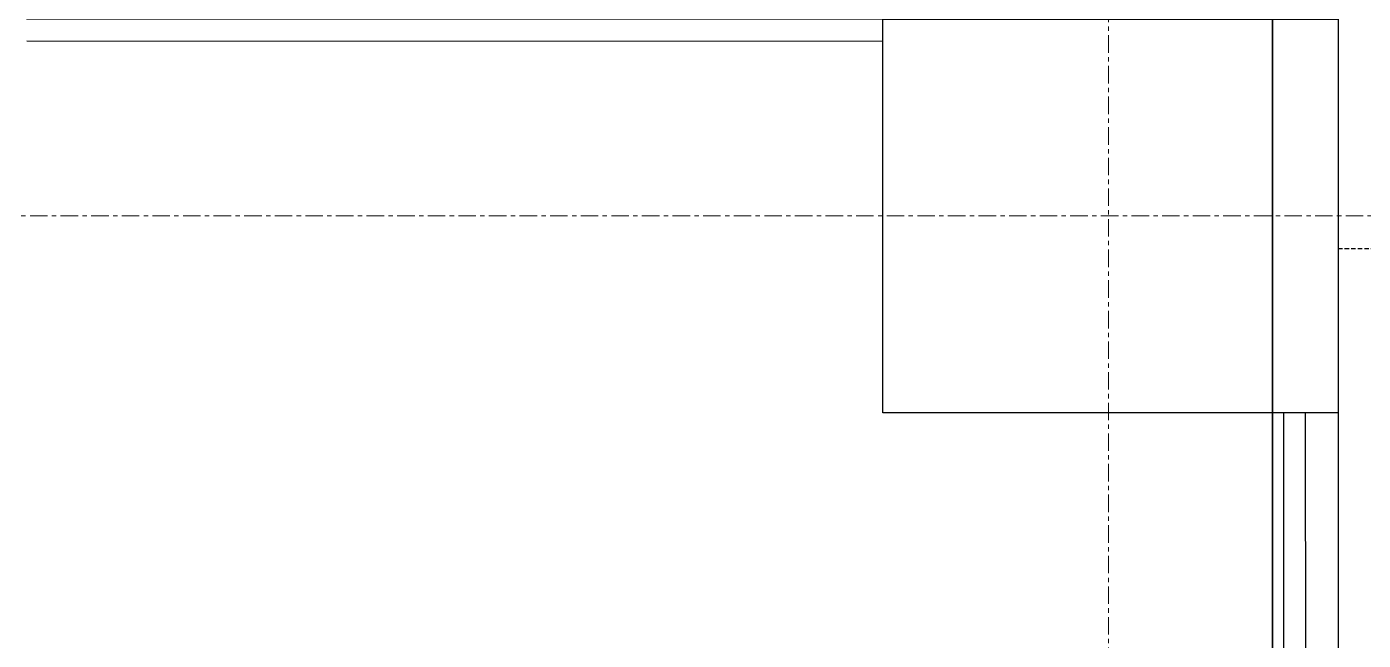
# Model space of a CAD drawing. Extents: x -15449 to 568150, y -1239737 to 53667.
# Drawn here: x 301578 to 307693, y -279742 to -276937 of the extents above; entities that cross this region are included whole.
import ezdxf

# ---------------------------------------------------------------- set-up
doc = ezdxf.new("R2010")
doc.units = 0
doc.header["$LTSCALE"] = 8
doc.linetypes.add('HIDDEN', pattern=[0.375, 0.25, -0.125])
doc.linetypes.add('IDA - Grid Line', pattern=[3500, 2000, -500, 500, -500])
doc.layers.get('0').update_dxf_attribs({"color": 1, "linetype": 'CONTINUOUS'})
for name, color, linetype in [('0-T100非抗岩棉库板H10000', 1, 'CONTINUOUS'), ('000_CTCI_CSA', 7, 'CONTINUOUS'), ('3', 3, 'CONTINUOUS')]:
    doc.layers.add(name, color=color, linetype=linetype)
doc.layers.add('A-_ANOTGRID_E', color=7, linetype='CONTINUOUS', lineweight=9)

# ---------------------------------------------------------------- blocks, each defined once
blk = doc.blocks.new('column grid')
at = {"layer": 'A-_ANOTGRID_E', "color": 8, "linetype": 'IDA - Grid Line', "ltscale": 0.005, "true_color": 0x808080}
for p, q in [((7795.6, 9427, 0), (7795.6, -120414.2, 0)), ((29680.4, -83238.8, 0), (-104784.6, -83238.8, 0))]:
    blk.add_line(p, q, dxfattribs=at)
blk = doc.blocks.new('CTCI_Building Footprint and Grid')
at = {"layer": '000_CTCI_CSA', "color": 8}
for p, q in [((1996496.6, -936372.6, 0), (1996496.6, -955472.4, 0)), ((1996196.6, -936672.6, 0), (1996196.6, -955772.4, 0))]:
    blk.add_line(p, q, dxfattribs=at)
at = {"color": 252}
blk.add_blockref('column grid', (1987651, -866033, 0), dxfattribs=at)

msp = doc.modelspace()

# ---------------------------------------------------------------- linework, layer by layer
at = {"color": 8, "true_color": 0x808080, "elevation": 0}
msp.add_lwpolyline([(288077.8676, -205202.5618), (276377.8659, -205202.5297), (276377.8676, -236002.5634), (286277.8676, -236002.5634), (286277.8676, -271202.5634), (295877.8615, -271202.5634), (295876.8381, -291002.1708), (305478.3156, -291002.1792), (307278.3128, -291002.1792), (307278.316, -276902.1718), (301578.0066, -276902.1718), (301578.0066, -265204.3622), (297678.3128, -265200.7646), (297678.3161, -228902.5644), (287178.6881, -228902.5684), (287178.698, -220692.4827), (288077.8657, -220692.4869), (288077.8676, -205202.5618)], dxfattribs=at)
at = {"color": 8, "linetype": 'HIDDEN', "ltscale": 10, "true_color": 0x808080, "elevation": 0}
msp.add_lwpolyline([(312338.3084, -277952.1709), (307578.3145, -277952.1709), (307578.3144, -284002.3574), (312338.3083, -284002.3574)], close=True, dxfattribs=at)
at = {"layer": '0-T100非抗岩棉库板H10000', "lineweight": -3}
for p, q in [((301577.9595, -277002.1718, 0), (305494.7049, -277003.4574, 0)), ((307328.3113, -278702.1753, 0), (307328.6887, -287152.5671, 0)), ((307428.3113, -278702.1709, 0), (307428.6887, -287152.5626, 0))]:
    msp.add_line(p, q, dxfattribs=at)
at = {"layer": '3', "elevation": 0}
msp.add_lwpolyline([(307578.3145, -278702.1709), (305494.7049, -278702.1709), (305494.7049, -276902.3265), (307578.3145, -276902.3265)], close=True, dxfattribs=at)

# ---------------------------------------------------------------- block references
at = {"layer": '000_CTCI_CSA', "color": 2}
msp.add_blockref('CTCI_Building Footprint and Grid', (-1688918.33, 671469.6085, 0), dxfattribs=at)

doc.saveas('drawing.dxf')
